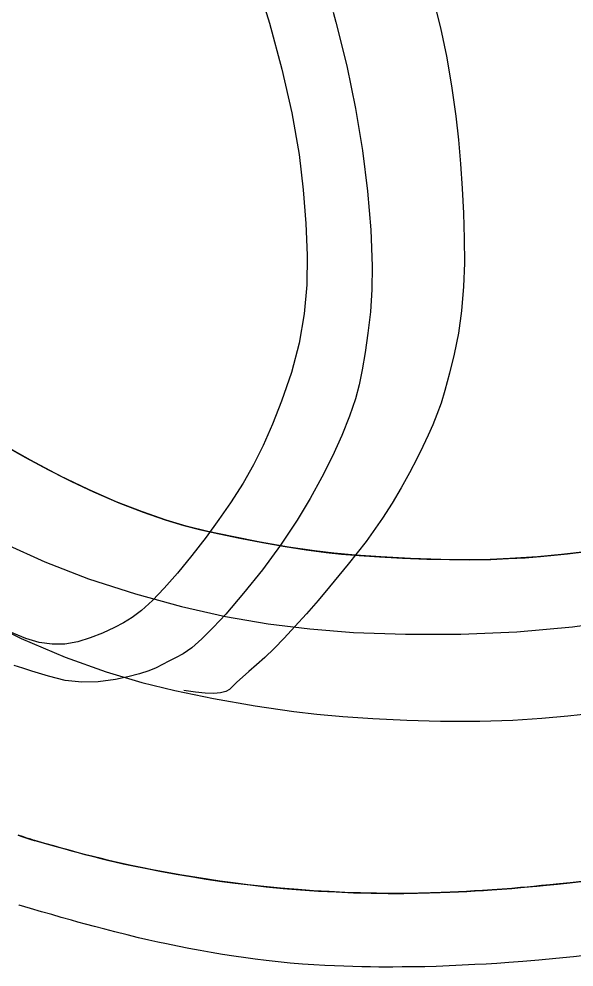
# Model space of a CAD drawing. Extents: x -120222 to -41942, y -19134 to 30932.
# Drawn here: x -98526.7 to -98370.8, y 4808.8 to 5075.2 of the extents above; entities that cross this region are included whole.
import ezdxf

# ---------------------------------------------------------------- set-up
doc = ezdxf.new("R2010")
doc.units = 0
doc.header["$LTSCALE"] = 150
doc.header["$MEASUREMENT"] = 0
doc.layers.get('0').update_dxf_attribs({"linetype": 'CONTINUOUS'})
doc.layers.add('_____', color=7, linetype='CONTINUOUS')

# ---------------------------------------------------------------- blocks, each defined once
blk = doc.blocks.new('____-462')
at = {"color": 1, "linetype": 'Continuous'}
for points in [[(-104974.05, 358.65, 0), (-104961.25, 352.42, 0), (-104948.89, 347.21, 0), (-104937.31, 343.06, 0), (-104927.33, 340.04, 0), (-104918.04, 337.83, 0), (-104907.24, 335.6, 0), (-104895.48, 333.48, 0), (-104884.59, 331.87, 0), (-104878.14, 331.12, 0), (-104870.84, 330.49, 0), (-104862.41, 329.95, 0), (-104852.87, 329.5, 0), (-104843.47, 329.21, 0), (-104832.42, 329.17, 0), (-104823.14, 329.5, 0), (-104814.95, 330.01, 0), (-104807.65, 330.64, 0), (-104800.74, 331.4, 0)], [(-104802.78, 376.79, 0), (-104809.42, 376.02, 0), (-104816.14, 375.38, 0), (-104823.95, 374.88, 0), (-104829.44, 374.63, 0), (-104835.85, 374.54, 0), (-104843.31, 374.64, 0), (-104851.84, 374.93, 0), (-104860.15, 375.34, 0), (-104867.34, 375.82, 0), (-104873.39, 376.37, 0), (-104878.81, 377.03, 0), (-104886.15, 378.12, 0), (-104894.12, 379.52, 0), (-104901.91, 381.04, 0), (-104908.78, 382.52, 0), (-104914.83, 384, 0), (-104920.49, 385.7, 0), (-104927.13, 387.99, 0), (-104934.57, 390.86, 0), (-104942.31, 394.25, 0), (-104950.35, 398.17, 0), (-104958.62, 402.53, 0), (-104965.24, 406.26, 0)], [(-104965.73, 379, 0), (-104954.62, 373.92, 0), (-104942.3, 369.2, 0), (-104929.13, 364.98, 0), (-104916.22, 361.44, 0), (-104903.8, 358.62, 0), (-104891.88, 356.53, 0), (-104880.18, 355.1, 0), (-104867.83, 354.14, 0), (-104853.22, 353.6, 0), (-104837.71, 353.63, 0), (-104821.95, 354.32, 0), (-104806.35, 355.74, 0), (-104790.93, 357.89, 0)], [(-104966.66, 407.08, 0), (-104960.03, 403.31, 0), (-104953.52, 399.81, 0), (-104947.13, 396.55, 0), (-104940.91, 393.61, 0), (-104933.8, 390.54, 0), (-104926.96, 387.93, 0), (-104920.82, 385.8, 0), (-104915.52, 384.19, 0), (-104910.74, 382.98, 0), (-104905.57, 381.81, 0), (-104899.81, 380.62, 0), (-104893.47, 379.4, 0), (-104887.11, 378.28, 0), (-104881.15, 377.36, 0), (-104875.59, 376.62, 0), (-104871.24, 376.16, 0), (-104866.24, 375.74, 0), (-104860.53, 375.36, 0), (-104854.13, 375.03, 0), (-104847.23, 374.75, 0), (-104840.86, 374.59, 0), (-104835.16, 374.54, 0), (-104829.34, 374.63, 0), (-104824.29, 374.86, 0), (-104819.64, 375.13, 0), (-104815.38, 375.45, 0), (-104811.49, 375.8, 0), (-104807.78, 376.2, 0), (-104798.62, 377.31, 0)], [(-104845.4, 531.91, 0), (-104843.46, 524.09, 0), (-104841.77, 516.04, 0), (-104840.34, 507.75, 0), (-104839.16, 499.22, 0), (-104838.42, 492.55, 0), (-104837.81, 485.78, 0), (-104837.33, 478.91, 0), (-104836.98, 471.92, 0), (-104836.75, 464.83, 0), (-104836.73, 457.88, 0), (-104836.97, 451.32, 0), (-104837.53, 444.53, 0), (-104838.41, 438.19, 0), (-104839.59, 432.31, 0), (-104840.86, 426.96, 0), (-104842.17, 422.15, 0), (-104843.29, 418.56, 0), (-104844.43, 415.34, 0), (-104845.61, 412.47, 0), (-104846.92, 409.52, 0), (-104848.4, 406.4, 0), (-104850.03, 403.11, 0), (-104852.17, 399.02, 0), (-104854.52, 394.72, 0), (-104857.04, 390.43, 0), (-104859.71, 386.23, 0), (-104864.36, 379.65, 0), (-104869.37, 373.27, 0), (-104874.63, 366.9, 0), (-104877.83, 363.14, 0), (-104881.1, 359.37, 0), (-104884.34, 355.75, 0), (-104887.35, 352.51, 0), (-104890.19, 349.61, 0), (-104892.78, 347.1, 0), (-104895.14, 344.98, 0), (-104897.23, 343.15, 0), (-104899.06, 341.53, 0), (-104900.61, 340.12, 0), (-104901.88, 338.91, 0), (-104902.69, 338.13, 0), (-104903.74, 337.54, 0), (-104905.23, 337.16, 0), (-104907.15, 337, 0), (-104909.51, 337.04, 0), (-104912.29, 337.3, 0), (-104915.52, 337.77, 0)], [(-104873.62, 528.46, 0), (-104872.84, 525.65, 0), (-104869.79, 513.36, 0), (-104867.32, 501.37, 0), (-104865.36, 489.6, 0), (-104863.91, 478.16, 0), (-104863, 467.32, 0), (-104862.64, 457.1, 0), (-104862.74, 450.55, 0), (-104863.13, 444.27, 0), (-104863.81, 438.27, 0), (-104864.59, 432.79, 0), (-104865.42, 427.95, 0), (-104866.29, 423.74, 0), (-104867.32, 419.79, 0), (-104868.97, 414.9, 0), (-104871.12, 409.48, 0), (-104873.76, 403.64, 0), (-104876.73, 397.72, 0), (-104880.03, 391.73, 0), (-104883.66, 385.7, 0), (-104888.35, 378.67, 0), (-104893.48, 371.71, 0), (-104898.73, 365.14, 0), (-104903.76, 359.29, 0), (-104907.27, 355.49, 0), (-104910.48, 352.3, 0), (-104913.31, 349.84, 0), (-104915.76, 348.11, 0), (-104917.85, 347, 0), (-104919.77, 346.02, 0), (-104921.54, 345.11, 0), (-104923.31, 344.19, 0), (-104925.36, 343.32, 0), (-104928, 342.46, 0), (-104931.22, 341.62, 0), (-104934.74, 340.87, 0), (-104939.57, 340.24, 0), (-104944.18, 340.13, 0), (-104948.82, 340.64, 0), (-104953.58, 341.82, 0), (-104958.25, 343.25, 0), (-104960.77, 344.04, 0), (-104963.22, 344.81, 0)], [(-104895.59, 538.71, 0), (-104891.51, 525.34, 0), (-104887.99, 512.44, 0), (-104885.21, 500.14, 0), (-104883.18, 488.43, 0), (-104881.97, 478.5, 0), (-104881.22, 469.08, 0), (-104880.89, 460.19, 0), (-104881, 451.82, 0), (-104881.71, 443.65, 0), (-104883.14, 435.45, 0), (-104885.3, 427.22, 0), (-104888.08, 419.1, 0), (-104890.59, 412.65, 0), (-104893.21, 406.7, 0), (-104895.93, 401.25, 0), (-104898.87, 396.09, 0), (-104902.42, 390.53, 0), (-104905.66, 385.86, 0), (-104909.28, 380.92, 0), (-104913.29, 375.72, 0), (-104917.33, 370.76, 0), (-104921.02, 366.54, 0), (-104924.37, 363.06, 0), (-104927.38, 360.33, 0), (-104930.04, 358.34, 0), (-104932.51, 356.86, 0), (-104935.02, 355.52, 0), (-104938.38, 353.95, 0), (-104941.81, 352.59, 0), (-104945.31, 351.48, 0), (-104948.95, 350.85, 0), (-104952.56, 350.79, 0), (-104956.14, 351.3, 0), (-104959.9, 352.44, 0), (-104964.41, 354.33, 0)], [(-104957.56, 295.67, 0), (-104958.54, 295.98, 0), (-104959.63, 296.33, 0), (-104960.81, 296.74, 0), (-104962.09, 297.18, 0)], [(-104962.03, 297.16, 0), (-104960.76, 296.72, 0), (-104959.6, 296.33, 0), (-104958.53, 295.97, 0), (-104957.56, 295.67, 0)], [(-104802.93, 284.23, 0), (-104806.97, 283.77, 0), (-104809.99, 283.45, 0), (-104812.69, 283.18, 0), (-104815.1, 282.95, 0), (-104817.23, 282.75, 0), (-104819.08, 282.57, 0), (-104820.97, 282.41, 0), (-104823.44, 282.2, 0), (-104826.15, 281.99, 0), (-104828.92, 281.78, 0), (-104831.68, 281.6, 0), (-104833.92, 281.46, 0), (-104836.15, 281.33, 0), (-104838.39, 281.22, 0), (-104840.68, 281.11, 0), (-104843.29, 281.02, 0), (-104846.27, 280.92, 0), (-104849.62, 280.83, 0), (-104853.42, 280.79, 0), (-104857.24, 280.79, 0), (-104861.44, 280.83, 0), (-104865.89, 280.92, 0), (-104870.32, 281.07, 0), (-104874.74, 281.28, 0), (-104879.13, 281.54, 0), (-104883.44, 281.85, 0), (-104888.34, 282.26, 0), (-104893.08, 282.72, 0), (-104897.57, 283.21, 0), (-104901.67, 283.72, 0), (-104905.39, 284.22, 0), (-104908.84, 284.74, 0), (-104916.67, 286, 0), (-104924.29, 287.4, 0), (-104927.49, 288.05, 0), (-104930.37, 288.66, 0), (-104932.88, 289.2, 0), (-104935.02, 289.69, 0), (-104936.93, 290.13, 0), (-104938.66, 290.55, 0), (-104941.01, 291.14, 0), (-104943.06, 291.66, 0), (-104944.86, 292.13, 0), (-104946.44, 292.56, 0), (-104948.04, 292.99, 0), (-104949.9, 293.51, 0), (-104952.07, 294.11, 0), (-104954.55, 294.81, 0), (-104957.35, 295.61, 0)], [(-104957.35, 295.61, 0), (-104954.15, 294.7, 0), (-104951.37, 293.92, 0), (-104949, 293.26, 0), (-104947.04, 292.72, 0), (-104945.22, 292.23, 0), (-104943.38, 291.74, 0), (-104942.02, 291.39, 0), (-104940.53, 291.01, 0), (-104938.88, 290.6, 0), (-104937.02, 290.15, 0), (-104934.94, 289.67, 0), (-104932.57, 289.13, 0), (-104929.76, 288.53, 0), (-104925.92, 287.73, 0), (-104921.81, 286.92, 0), (-104917.7, 286.18, 0), (-104913.54, 285.48, 0), (-104909.28, 284.81, 0), (-104904.88, 284.15, 0), (-104901.1, 283.64, 0), (-104896.94, 283.14, 0), (-104892.4, 282.65, 0), (-104887.64, 282.2, 0), (-104882.72, 281.8, 0), (-104877.66, 281.45, 0), (-104872.76, 281.18, 0), (-104867.83, 280.98, 0), (-104862.87, 280.86, 0), (-104858.09, 280.79, 0), (-104853.77, 280.78, 0), (-104849.93, 280.83, 0), (-104846.54, 280.91, 0), (-104843.53, 281.01, 0), (-104840.78, 281.11, 0), (-104838.37, 281.22, 0), (-104836.03, 281.34, 0), (-104833.68, 281.47, 0), (-104831.34, 281.62, 0), (-104828.99, 281.78, 0), (-104826.18, 281.98, 0), (-104823.42, 282.2, 0), (-104820.91, 282.41, 0), (-104818.67, 282.61, 0), (-104816.35, 282.83, 0), (-104813.67, 283.09, 0), (-104810.59, 283.39, 0), (-104807.07, 283.76, 0), (-104803.13, 284.21, 0)], [(-104801.24, 263.48, 0), (-104806.12, 262.95, 0), (-104810.99, 262.46, 0), (-104815.84, 262.02, 0), (-104820.33, 261.64, 0), (-104824.22, 261.34, 0), (-104827.59, 261.11, 0), (-104830.65, 260.93, 0), (-104833.83, 260.75, 0), (-104839.13, 260.48, 0), (-104844.63, 260.25, 0), (-104847.88, 260.17, 0), (-104851.12, 260.12, 0), (-104854.19, 260.1, 0), (-104856.83, 260.08, 0), (-104859.02, 260.08, 0), (-104860.78, 260.09, 0), (-104863.07, 260.11, 0), (-104865.5, 260.15, 0), (-104868.05, 260.21, 0), (-104870.62, 260.29, 0), (-104873.19, 260.39, 0), (-104875.89, 260.53, 0), (-104879.01, 260.71, 0), (-104882.24, 260.93, 0), (-104885.64, 261.19, 0), (-104889.03, 261.52, 0), (-104892.41, 261.9, 0), (-104895.51, 262.29, 0), (-104898.16, 262.63, 0), (-104901.48, 263.11, 0), (-104904.65, 263.6, 0), (-104907.81, 264.13, 0), (-104910.97, 264.69, 0), (-104914.12, 265.28, 0), (-104917.27, 265.91, 0), (-104920.41, 266.56, 0), (-104922.86, 267.09, 0), (-104925.38, 267.66, 0), (-104928.23, 268.32, 0), (-104931.46, 269.1, 0), (-104934.91, 269.95, 0), (-104937.73, 270.68, 0), (-104940.6, 271.44, 0), (-104943.16, 272.13, 0), (-104945.33, 272.72, 0), (-104947.13, 273.23, 0), (-104949.99, 274.04, 0), (-104952.6, 274.8, 0), (-104955.48, 275.64, 0), (-104958.62, 276.57, 0), (-104961.77, 277.51, 0)], [(-104801.24, 263.48, 0), (-104806.12, 262.95, 0), (-104810.99, 262.46, 0), (-104815.84, 262.02, 0), (-104820.33, 261.64, 0), (-104824.22, 261.34, 0), (-104827.59, 261.11, 0), (-104830.65, 260.93, 0), (-104833.83, 260.75, 0), (-104839.13, 260.48, 0), (-104844.63, 260.25, 0), (-104847.88, 260.17, 0), (-104851.12, 260.12, 0), (-104854.19, 260.1, 0), (-104856.83, 260.08, 0), (-104859.02, 260.08, 0), (-104860.78, 260.09, 0), (-104863.07, 260.11, 0), (-104865.5, 260.15, 0), (-104868.05, 260.21, 0), (-104870.62, 260.29, 0), (-104873.19, 260.39, 0), (-104875.89, 260.53, 0), (-104879.01, 260.71, 0), (-104882.24, 260.93, 0), (-104885.64, 261.19, 0), (-104889.03, 261.52, 0), (-104892.41, 261.9, 0), (-104895.51, 262.29, 0), (-104898.16, 262.63, 0), (-104901.48, 263.11, 0), (-104904.65, 263.6, 0), (-104907.81, 264.13, 0), (-104910.97, 264.69, 0), (-104914.12, 265.28, 0), (-104917.27, 265.91, 0), (-104920.41, 266.56, 0), (-104922.86, 267.09, 0), (-104925.38, 267.66, 0), (-104928.23, 268.32, 0), (-104931.46, 269.1, 0), (-104934.91, 269.95, 0), (-104937.73, 270.68, 0), (-104940.6, 271.44, 0), (-104943.16, 272.13, 0), (-104945.33, 272.72, 0), (-104947.13, 273.23, 0), (-104949.99, 274.04, 0), (-104952.6, 274.8, 0), (-104955.48, 275.64, 0), (-104958.62, 276.57, 0), (-104961.77, 277.51, 0)], [(-104957.35, 295.61, 0), (-104957.47, 295.64, 0), (-104957.56, 295.67, 0)], [(-104957.56, 295.67, 0), (-104957.44, 295.63, 0), (-104957.35, 295.61, 0)], [(-104961.77, 277.51, 0), (-104961.85, 277.53, 0), (-104961.91, 277.55, 0)]]:
    blk.add_polyline3d(points, dxfattribs=at)

msp = doc.modelspace()

# ---------------------------------------------------------------- block references
at = {"layer": '_____', "color": 0}
msp.add_blockref('____-462', (6435.10495, 4548.69799), dxfattribs=at)

doc.saveas('drawing.dxf')
